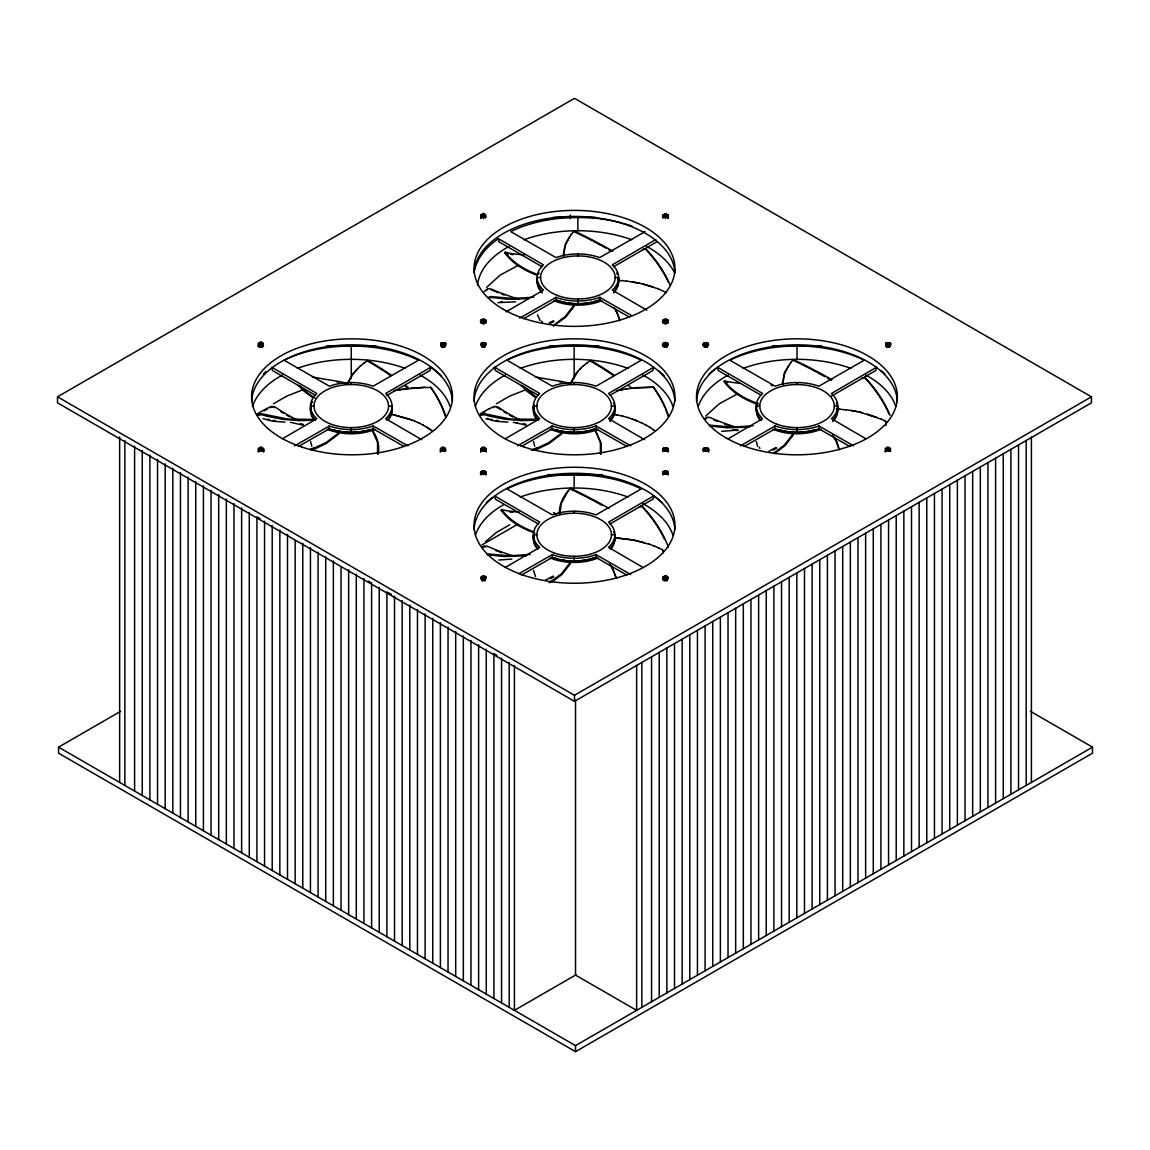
<?xml version="1.0" encoding="UTF-8"?>
<svg xmlns="http://www.w3.org/2000/svg" width="1150" height="1150" viewBox="0 0 1150 1150"><rect width="100%" height="100%" fill="white"/><g stroke="black" fill="none" stroke-linecap="round" stroke-linejoin="round"><path stroke-width="1.5" d="M559.432 513.878C558.9 504.189 563.716 494.917 570.558 488.304L569.969 488.822M560.021 513.36L561.186 503.599L567.971 491.194M563.169 255.602L565.469 243.642L571.694 233.91M563.744 256.062L564.909 246.316L569.466 236.9M782.316 384.215L784.616 372.255L790.855 362.523M782.891 384.675L784.056 374.929L788.613 365.513M441.384 376.036A104.061 60.073 0 0 0 431.437 367.784L430.704 367.296L430.086 370.487L387.09 395.312M654.321 367.784L653.574 367.296L652.956 370.487L609.96 395.312M877.206 367.784L876.458 367.296L875.84 370.487L831.306 396.189M377.559 453.833L377.545 442.434L372.471 430.862M378.12 454.279C379.96 445.927 377.329 437.115 372.384 430.301M600.429 453.833L600.415 442.434L595.341 430.862M601.004 454.279L600.99 442.894L595.916 431.322M258.189 343.821C268.899 352.188 260.015 333.543 258.189 346.84M258.189 448.96C268.899 457.326 260.015 438.668 258.189 451.964M480.643 215.381C491.352 223.747 482.468 205.103 480.643 218.399M440.292 448.96C451.001 457.326 442.103 438.668 440.292 451.964M480.643 448.96C491.352 457.326 482.468 438.668 480.643 451.964M885.198 448.96C895.908 457.326 887.024 438.668 885.198 451.964M347.3 383.985L352.188 374.627L360.827 365.585M347.875 383.539L352.762 374.181L357.808 368.345M570.184 383.985L575.072 374.627L580.678 368.345M570.745 383.539L577.99 371.22M536.878 275.224C524.673 270.566 512.699 263.738 504.879 252.986L505.253 252.195A74.233 6.009 -0.6 0 0 524.271 254.883M573.649 305.684L565.11 316.552L554.832 324.314M574.166 306.346L565.642 317.228L553.351 326.14M569.911 562.968L561.387 573.85L549.096 582.762M570.443 563.644L561.904 574.526L551.626 582.274M792.796 434.298L784.271 445.165L773.979 452.927M793.327 434.959L784.789 445.841L774.511 453.603M480.93 320.117C479.507 322.863 485.156 323.481 486.206 321.382C486.263 317.831 478.386 318.938 480.93 323.136M663.033 214.993C661.609 217.738 667.244 218.356 668.308 216.243C668.366 212.693 660.474 213.814 663.033 217.997M480.93 471.859C479.507 474.605 485.156 475.223 486.206 473.11C486.263 469.574 478.386 470.681 480.93 474.864M663.033 320.117C661.609 322.863 667.244 323.481 668.308 321.382C668.366 317.831 660.474 318.938 663.033 323.136M663.033 343.419C661.609 346.164 667.244 346.783 668.308 344.684C668.366 341.133 660.474 342.24 663.033 346.438M703.398 343.419C701.96 346.164 707.609 346.783 708.673 344.684C708.716 341.133 700.839 342.24 703.398 346.438M663.033 448.558C661.609 451.303 667.244 451.921 668.308 449.808C668.366 446.272 660.474 447.379 663.033 451.562M663.033 471.859C661.609 474.605 667.244 475.223 668.308 473.11C668.366 469.574 660.474 470.681 663.033 474.864M703.398 448.558C701.96 451.303 707.609 451.921 708.673 449.808C708.716 446.272 700.839 447.379 703.398 451.562M663.033 576.984C661.609 579.729 667.244 580.362 668.308 578.249C668.366 574.698 660.474 575.805 663.033 580.003M486.651 287.371L500.092 275.166L518.449 265.233M705.798 415.984L719.239 403.779L737.596 393.846M571.119 234.428L574.281 231.006A74.233 8.107 29.8 0 1 612.806 251.131M790.266 363.041L793.443 359.619L792.853 360.137M484.193 291.64L487.499 288.779L491.079 288.966A193.373 111.651 0 0 0 519.009 299.187M485.688 541.521L496.369 532.45L509.709 524.774M482.181 547.141L484.294 545.919L487.341 546.264A193.373 111.651 0 0 0 512.742 555.709M482.31 548.004L483.632 547.026M705.065 418.471L707.164 417.234L710.226 417.579A193.373 111.651 0 0 0 735.612 427.024M338.387 433.191L325.881 442.692L310.471 449.794M338.848 433.924L326.341 443.426L313.317 449.664M561.272 433.191L548.766 442.692L533.356 449.794M561.732 433.924L549.226 443.426L536.202 449.664M580.117 368.791L583.697 365.585M574.281 231.006L573.706 231.524A74.233 8.107 29.8 0 1 592.149 240.695M668.567 416.214A74.233 49.134 51 0 0 653.631 387.219L633.765 388.082M486.306 290.447L487.097 289.872M705.453 419.06L706.776 418.241M360.252 366.031L364.162 362.954M391.431 375.302A74.233 15.41 35.9 0 0 367.842 360.511L367.224 360.913A74.233 15.41 35.9 0 1 390.871 375.748M583.136 366.031L587.046 362.954M614.316 375.302A74.233 15.41 35.9 0 0 590.712 360.511L590.108 360.913A74.233 15.41 35.9 0 1 613.741 375.748M441.025 343.074C438.754 350.98 453.1 341.133 441.025 343.074L441.025 346.092M481.39 343.074C479.104 350.98 493.465 341.133 481.39 343.074L481.39 346.092M481.39 576.639C479.104 584.545 493.465 574.698 481.39 576.639L481.39 579.658M885.946 343.074C883.66 350.98 898.021 341.133 885.946 343.074L885.946 346.092M273.484 403.779L286.824 396.089L302.479 389.951M496.369 403.779L509.709 396.089L525.363 389.951M642.893 249.536L646.027 248.961L643.267 249.277M862.04 378.149L865.174 377.574L862.414 377.89M363.587 363.4L367.799 360.467M586.471 363.4L590.683 360.467M505.971 311.894L543.461 290.073A40.753 23.532 0 0 1 543.461 264.859L498.439 238.682L497.706 239.171A104.061 60.073 0 0 0 475.669 266.211M493.968 367.784L494.716 367.296L539.738 393.473A40.753 23.532 0 0 0 539.738 418.686L505.253 438.783M728.122 438.783L762.608 418.686A40.753 23.532 0 0 1 762.608 393.473L717.586 367.296L716.852 367.784A104.061 60.073 0 0 0 714.136 369.754M57.5 396.822L574.482 98.339L1091.451 396.822L1091.451 402.845L574.482 701.327L57.5 402.845L57.5 396.822L574.482 695.29L1091.451 396.822M282.368 438.783L316.854 418.686A40.753 23.532 0 0 1 316.854 393.473L271.831 367.296L272.449 370.487L315.445 395.312M645.049 231.596L599.711 257.6A40.753 23.532 0 0 0 556.039 257.6L510.701 231.596L511.549 231.179A104.061 60.073 0 0 1 608.465 220.038M294.63 445.855L329.432 425.946A40.753 23.532 0 0 0 373.103 425.946L407.905 445.855M430.704 367.296L385.681 393.473A40.753 23.532 0 0 1 385.681 418.686L421.662 439.645M519.728 318.104L556.039 297.332A40.753 23.532 0 0 0 599.711 297.332L631.494 315.502M655.802 239.545L612.289 264.859A40.753 23.532 0 0 1 612.289 290.073L646.774 310.155M298.526 446.43L329.432 428.777A40.753 23.532 0 0 0 373.103 428.777L403.995 446.43M523.609 318.708L556.039 300.164A40.753 23.532 0 0 0 599.711 300.164L629.079 316.94M613.697 266.699L656.693 241.874M517.514 445.855L552.302 425.946A40.753 23.532 0 0 0 595.988 425.946L630.775 445.855M653.574 367.296L608.551 393.473A40.753 23.532 0 0 1 608.551 418.686L644.546 439.645M521.41 446.43L552.302 428.777A40.753 23.532 0 0 0 595.988 428.777L626.879 446.43M1030.4 711.304L1092.5 747.155L1092.5 753.178L575.518 1051.661L58.549 753.178L58.549 747.155L120.649 711.304M481.965 544.899L517.744 524.242M505.253 567.453L539.738 547.357A40.753 23.532 0 0 1 539.738 522.143L494.716 495.981L495.319 499.158L538.329 523.983M519.009 573.663L552.302 554.616A40.753 23.532 0 0 0 595.988 554.616L630.775 574.54M740.384 445.855L775.186 425.946A40.753 23.532 0 0 0 818.857 425.946L853.659 445.855M876.458 367.296L831.436 393.473A40.753 23.532 0 0 1 831.436 418.686L865.921 438.783M521.41 575.115L552.302 557.448A40.753 23.532 0 0 0 595.988 557.448L626.879 575.115M609.96 523.983L652.956 499.158L653.574 495.981L608.551 522.143A40.753 23.532 0 0 1 608.551 547.357L643.037 567.453M744.294 446.43L775.186 428.777A40.753 23.532 0 0 0 818.857 428.777L849.764 446.43M576.121 974.74L514.424 1010.347L514.424 665.447M58.549 747.155L575.518 1045.623L1092.5 747.155M776.092 447.465L769.005 451.202M773.131 450.096L776.624 448.126M553.222 576.136L545.387 580.175M550.261 578.766L553.739 576.811M267.202 409.17L266.556 409.501A74.233 2.889 -24.1 0 0 263.997 410.866M489.426 408.638L494.558 406.338L497.979 406.985A193.373 111.651 0 0 0 521.281 420.541M553.466 320.807L549.111 322.877M550.376 323.251L553.984 321.482M270.236 407.632L271.989 407.143M493.12 407.632L493.868 407.359M484.164 546.839L486.22 546.811M394.004 390.756L397.497 389.951M616.889 390.756L622.725 389.505M619.462 390.324L625.744 388.944M399.064 389.85L425.184 387.09M399.596 389.735L408.106 388.369M397.239 390.166L399.323 389.62M625.499 389.16L636.798 387.579L653.703 387.176M533.887 297.146L513.188 298.511L490.892 296.571A74.233 9.157 -30.8 0 1 488.463 297.261M753.034 425.759L732.334 427.124L710.039 425.184L710.168 426.046L726.814 427.814L749.326 427.124M530.164 554.444L509.45 555.795L487.169 553.869L487.298 554.717L503.93 556.499L526.441 555.795M639.529 506.575L642.304 506.244L639.17 506.834M410.881 388.082L430.574 387.406A74.233 49.134 51 0 1 445.424 416.444M515.602 301.789L497.907 302.666M511.865 559.087L498.784 560.036M528.296 298.669L507.668 299.201L491.021 297.419A74.233 9.157 -30.8 0 1 488.592 298.109M312.168 419.391L287.744 419.089L261.223 413.669L261.223 414.532L266.254 416.027L282.21 419.29L298.971 420.613L312.168 420.253M536.892 419.247L510.629 419.089L484.107 413.669L484.107 414.532L489.138 416.027L505.094 419.29L521.856 420.613L536.892 420.109M737.366 430.1L721.668 431.351M737.682 430.071L734.606 430.229L737.854 430.071M734.778 430.215L735.842 430.201L732.766 429.999L737.84 430.546M500.451 301.918L502.392 301.889M553.035 217.393L595.614 217.393M540.586 277.466L537.122 277.466L537.122 280.298M615.164 277.466L618.628 277.466L618.628 280.298M326.428 346.006L376.107 346.006M549.298 346.006L598.992 346.006M772.182 346.006L781.051 346.006M784.602 346.006L809.442 346.006M812.992 346.006L821.862 346.006M313.979 406.079L310.514 406.079L310.514 408.911M388.556 406.079A37.289 21.534 0 0 1 332.623 424.724A37.289 21.534 0 0 1 332.623 387.435A37.289 21.534 0 0 1 388.556 406.079L392.021 406.079L392.021 408.911M536.863 406.079L533.384 406.079L533.384 408.911M611.426 406.079A37.289 21.534 0 0 1 555.508 424.724A37.289 21.534 0 0 1 555.508 387.435A37.289 21.534 0 0 1 611.426 406.079L614.905 406.079L614.905 408.911M759.733 406.079L756.269 406.079L756.269 408.911M834.311 406.079L837.775 406.079L837.775 408.911M547.529 474.677L556.399 474.677M559.949 474.677L602.543 474.677M536.863 534.75L533.384 534.75L533.384 537.582M611.426 534.75L614.905 534.75L614.905 537.582M507.854 422.136L496.038 421.274L485.904 418.686M284.984 422.136L273.154 421.274L263.019 418.686M619.002 280.413L621.029 280.701M836.294 408.926L845.768 409.831M838.278 409.228L840.19 409.328M615.264 537.711L633.664 539.997L649.189 544.252M615.394 537.898L632.327 539.925M620.899 280.514L626.621 281.218M496.038 420.411L498.381 420.656M273.154 420.411L275.511 420.656M626.491 281.031L637.531 282.886M845.638 409.644L854.522 411.125M559.849 381.973L561.085 382.159M336.964 381.973L338.215 382.159M273.111 407.158L274.692 407.646M631.997 281.75L639.846 283.389M851.144 410.363L858.461 411.916M855.011 411.211L856.678 411.513M633.133 540.069L644.23 542.699M639.184 283.101L652.927 286.954M858.331 411.714L861.968 412.663M566.159 382.95L568.56 383.482M613.453 414.043L622.553 416.156M613.712 414.259L617.306 414.934M392.351 414.374L411.24 419.808M392.61 414.589L409.659 419.189M858.863 411.815L881.403 419.247M513.317 422.323L518.075 423.387M290.433 422.323L303.126 425.155M496.239 407.201L497.576 407.646M490.317 419.261L492.143 419.692M267.433 419.261L269.258 419.692M344.641 383.223L345.676 383.482M523.322 423.617L525.996 424.293M525.996 425.155L516.451 422.941M300.438 423.617L303.126 424.293M642.692 283.849L657.699 288.693M622.294 415.941L627.627 417.579M770.989 385.006L772.383 385.839M867.1 414.014L876.846 417.321M627.383 417.349L632.543 419.189M633.866 419.592L637.258 420.986M410.996 419.592L411.729 419.98M758.037 403.621C745.214 399.036 732.579 392.006 724.399 380.808L724.026 381.599C732.219 392.797 744.841 399.826 757.678 404.397M534.793 533.082C521.971 528.497 509.335 521.482 501.156 510.269L501.515 509.493C509.335 520.246 521.309 527.074 533.514 531.731M487.312 418.327L488.721 418.83M649.06 544.051L653.962 545.991M634.354 419.75L641.743 422.97M411.47 419.75L414.374 420.986M632.284 418.974L634.124 419.808M537.251 274.433C525.047 269.79 513.058 262.947 505.253 252.195M657.57 288.506L666.583 292.732M653.832 545.804L658.533 547.918M414.115 420.771L418.859 422.97M881.274 419.046L885.73 421.346A74.233 67.606 44.3 0 1 885.974 424.163M658.404 547.731L662.716 549.829A74.233 67.606 44.3 0 1 662.961 552.647M641.484 422.754L645.984 425.126M418.6 422.754L423.099 425.126M542.053 266.699L499.057 241.874L498.439 238.682M761.199 395.312L718.204 370.487L717.586 367.296M538.329 395.312L495.319 370.487L494.716 367.296M553.495 512.541L556.557 514.309M259.972 518.535L256.924 516.767L256.924 861.681M368.532 581.21L371.594 582.978L371.594 927.892M388.412 592.696L391.474 594.464M496.973 655.371L493.911 653.602L493.911 998.516M645.725 424.911L649.966 427.441M422.855 424.911L430.79 429.899M535.929 396.836L523.121 386.141M535.469 397.569L526.829 391.129L521.396 385.423M314.956 398.044L307.625 393.084L300.251 386.141M312.584 397.569L303.959 391.129L298.511 385.423M649.707 427.225L653.674 429.899M426.837 427.225L432.242 430.991M653.416 429.683L655.371 431.207M833.664 436.655L836.798 441.772L839.457 449.765M832.428 435.261L836.266 441.399L838.925 449.391M615.02 308.775L620.008 319.527M613.985 307.668L617.119 312.786L619.778 320.778M611.527 566.404L616.572 578.45M609.558 563.946L610.262 564.966M610.463 565.268L613.381 570.069L616.055 578.076M540.098 320.62L537.496 314.755M535.512 576.524L533.485 570.4M757.606 446.272L756.355 441.543M534.721 446.272L533.471 441.543M311.851 446.272L310.586 441.543M490.892 296.571L491.021 297.419M1031.406 437.029L1031.406 782.431M1026.174 440.536L1026.174 785.436M1018.541 444.949L1018.541 789.849M1010.893 449.363L1010.893 794.276M1003.246 453.776L1003.246 798.689M995.598 458.189L995.598 803.102M987.951 462.602L987.951 807.516M980.318 467.015L980.318 811.929M972.67 471.428L972.67 816.342M965.023 475.841L965.023 820.755M957.375 480.254L957.375 825.168M949.727 484.668L949.727 829.581M942.08 489.081L942.08 833.994M934.447 493.494L934.447 838.408M926.799 497.907L926.799 842.821M919.152 502.32L919.152 847.234M911.504 506.747L911.504 851.647M903.857 511.161L903.857 856.06M896.209 515.574L896.209 860.473M890.474 343.419L890.474 346.438M890.474 448.558L890.474 451.562M890.014 343.074L890.014 346.092M890.014 448.213L890.014 451.217M889.424 342.815L889.424 347.329M889.424 447.939L889.424 450.958M888.734 342.643L888.734 347.171M888.734 447.781L888.734 450.786M888.576 519.987L888.576 864.886M887.987 342.585L887.987 347.113M887.987 447.724L887.987 450.743M887.239 342.643L887.239 347.171M887.239 447.781L887.239 450.786M886.549 342.815L886.549 347.329M886.549 447.939L886.549 450.958M885.946 448.213L885.946 451.217M885.486 448.558L885.486 451.562M880.929 524.4L880.929 869.299M873.281 528.813L873.281 873.712M865.634 533.226L865.634 878.126M857.986 537.639L857.986 882.539M850.339 542.053L850.339 886.966M842.706 546.466L842.706 891.379M835.058 550.879L835.058 895.792M827.411 555.292L827.411 900.206M819.763 559.705L819.763 904.619M819.044 425.874L819.044 428.706M812.116 564.118L812.116 909.032M804.482 568.531L804.482 913.445M797.022 346.006L797.022 359.332M797.022 382.548L797.022 384.546M797.022 427.599L797.022 432.443M796.835 572.944L796.835 917.858M789.188 577.357L789.188 922.271M781.54 581.771L781.54 926.684M774.999 425.874L774.999 428.706M773.893 586.184L773.893 931.098M766.245 590.597L766.245 935.511M758.612 595.01L758.612 939.924M750.964 599.423L750.964 944.337M743.317 603.851L743.317 948.75M735.669 608.264L735.669 953.163M728.022 612.677L728.022 957.576M720.374 617.09L720.374 961.989M712.741 621.503L712.741 966.402M708.673 448.96L708.673 451.964M708.386 448.558L708.386 451.562M707.926 343.074L707.926 346.092M707.926 448.213L707.926 451.217M707.322 342.815L707.322 347.329M707.322 447.939L707.322 450.958M706.632 342.643L706.632 347.171M706.632 447.781L706.632 450.786M705.884 342.585L705.884 347.113M705.884 447.724L705.884 450.743M705.137 342.643L705.137 347.171M705.137 447.781L705.137 450.786M705.094 625.916L705.094 970.816M704.447 342.815L704.447 347.329M704.447 447.939L704.447 450.958M703.857 343.074L703.857 346.092M703.857 448.213L703.857 451.217M697.446 630.329L697.446 975.229M689.799 634.742L689.799 979.656M682.151 639.156L682.151 984.069M674.504 643.569L674.504 988.482M668.308 215.381L668.308 218.399M668.308 448.96L668.308 451.964M668.021 214.993L668.021 217.997M668.021 320.117L668.021 323.136M668.021 448.558L668.021 451.562M668.021 471.859L668.021 474.864M667.561 214.647L667.561 217.652M667.561 319.772L667.561 322.791M667.561 343.074L667.561 346.092M667.561 448.213L667.561 451.217M667.561 471.514L667.561 474.519M667.561 576.639L667.561 579.658M666.971 214.374L666.971 217.393M666.971 319.513L666.971 322.518M666.971 342.815L666.971 347.329M666.971 447.939L666.971 450.958M666.971 471.241L666.971 474.26M666.971 576.38L666.971 580.894M666.871 647.982L666.871 992.896M666.267 214.216L666.267 217.221M666.267 319.341L666.267 323.869M666.267 342.643L666.267 347.171M666.267 447.781L666.267 450.786M666.267 471.083L666.267 474.088M666.267 576.207L666.267 580.736M665.519 214.159L665.519 218.673M665.519 319.283L665.519 323.811M665.519 342.585L665.519 347.113M665.519 447.724L665.519 450.743M665.519 471.026L665.519 474.044M665.519 576.15L665.519 580.678M664.786 214.216L664.786 217.221M664.786 319.341L664.786 323.869M664.786 342.643L664.786 347.171M664.786 447.781L664.786 450.786M664.786 471.083L664.786 474.088M664.786 576.207L664.786 580.736M664.082 214.374L664.082 217.393M664.082 319.513L664.082 322.518M664.082 342.815L664.082 347.329M664.082 447.939L664.082 450.958M664.082 471.241L664.082 474.26M664.082 576.38L664.082 580.894M663.492 214.647L663.492 217.652M663.492 319.772L663.492 322.791M663.492 343.074L663.492 346.092M663.492 448.213L663.492 451.217M663.492 471.514L663.492 474.519M663.492 576.639L663.492 579.658M659.223 652.395L659.223 997.309M651.576 656.808L651.576 1001.722M641.844 662.429L641.844 1007.342M636.626 665.447L636.626 1010.347L575.518 975.085L575.518 700.235M599.898 297.261L599.898 300.092M596.16 425.874L596.16 428.706M596.16 554.544L596.16 557.376M577.875 217.393L577.875 230.719M577.875 253.934L577.875 255.932M577.875 298.986L577.875 303.83M575.518 1045.623L575.518 1051.661M574.482 695.29L574.482 701.327M574.137 346.006L574.137 378.508M574.137 382.548L574.137 384.546M574.137 427.599L574.137 432.443M574.137 474.677L574.137 488.017M574.137 511.232L574.137 513.231M574.137 556.284L574.137 561.114M570.299 215.064L570.299 218.644M555.852 297.261L555.852 300.092M552.115 425.874L552.115 428.706M552.115 554.544L552.115 557.376M509.206 662.429L509.206 1007.342M501.558 658.016L501.558 1002.929M486.263 649.189L486.263 994.103M486.206 448.96L486.206 451.964M485.918 320.117L485.918 323.136M485.918 448.558L485.918 451.562M485.918 471.859L485.918 474.864M485.473 214.647L485.473 217.652M485.473 319.772L485.473 322.791M485.473 343.074L485.473 346.092M485.473 448.213L485.473 451.217M485.473 471.514L485.473 474.519M485.473 576.639L485.473 579.658M484.869 214.374L484.869 217.393M484.869 319.513L484.869 322.518M484.869 342.815L484.869 347.329M484.869 447.939L484.869 450.958M484.869 471.241L484.869 474.26M484.869 576.38L484.869 580.894M484.179 214.216L484.179 217.221M484.179 319.341L484.179 323.869M484.179 342.643L484.179 347.171M484.179 447.781L484.179 450.786M484.179 471.083L484.179 474.088M484.179 576.207L484.179 580.736M483.431 214.159L483.431 218.673M483.431 319.283L483.431 323.811M483.431 342.585L483.431 347.113M483.431 447.724L483.431 450.743M483.431 471.026L483.431 474.044M483.431 576.15L483.431 580.678M482.684 214.216L482.684 217.221M482.684 319.341L482.684 323.869M482.684 342.643L482.684 347.171M482.684 447.781L482.684 450.786M482.684 471.083L482.684 474.088M482.684 576.207L482.684 580.736M481.994 214.374L481.994 217.393M481.994 319.513L481.994 322.518M481.994 342.815L481.994 347.329M481.994 447.939L481.994 450.958M481.994 471.241L481.994 474.26M481.994 576.38L481.994 580.894M481.39 214.647L481.39 217.652M481.39 319.772L481.39 322.791M481.39 448.213L481.39 451.217M481.39 471.514L481.39 474.519M480.93 214.993L480.93 217.997M480.93 448.558L480.93 451.562M478.616 644.776L478.616 989.69M470.982 640.363L470.982 985.262M463.335 635.95L463.335 980.849M455.688 631.537L455.688 976.436M448.04 627.124L448.04 972.023M445.567 343.419L445.567 346.438M445.567 448.558L445.567 451.562M445.107 343.074L445.107 346.092M445.107 448.213L445.107 451.217M444.504 342.815L444.504 347.329M444.504 447.939L444.504 450.958M443.814 342.643L443.814 347.171M443.814 447.781L443.814 450.786M443.066 342.585L443.066 347.113M443.066 447.724L443.066 450.743M442.319 342.643L442.319 347.171M442.319 447.781L442.319 450.786M441.629 342.815L441.629 347.329M441.629 447.939L441.629 450.958M441.025 448.213L441.025 451.217M440.579 448.558L440.579 451.562M440.393 622.711L440.393 967.61M432.759 618.298L432.759 963.197M425.112 613.884L425.112 958.784M417.464 609.457L417.464 954.371M409.817 605.044L409.817 949.958M402.169 600.631L402.169 945.544M394.522 596.217L394.522 941.131M386.889 591.804L386.889 936.718M379.241 587.391L379.241 932.305M373.29 425.874L373.29 428.706M363.946 578.565L363.946 923.479M356.299 574.152L356.299 919.066M351.268 346.006L351.268 378.508M351.268 382.548L351.268 384.546M351.268 427.599L351.268 432.443M348.651 569.739L348.651 914.652M341.018 567.122L341.018 910.239M333.371 560.913L333.371 905.826M329.245 425.874L329.245 428.706M325.723 556.499L325.723 901.413M318.076 552.086L318.076 897M310.428 547.673L310.428 892.572M302.781 543.26L302.781 888.159M295.147 540.644L295.147 883.746M287.5 534.434L287.5 879.333M279.853 530.021L279.853 874.92M272.205 525.607L272.205 870.507M264.558 521.194L264.558 866.094M263.752 448.96L263.752 451.964M263.465 448.558L263.465 451.562M263.005 343.074L263.005 346.092M263.005 448.213L263.005 451.217M262.416 342.815L262.416 347.329M262.416 447.939L262.416 450.958M261.711 342.643L261.711 347.171M261.711 447.781L261.711 450.786M260.978 342.585L260.978 347.113M260.978 447.724L260.978 450.743M260.231 342.643L260.231 347.171M260.231 447.781L260.231 450.786M259.526 342.815L259.526 347.329M259.526 447.939L259.526 450.958M258.937 343.074L258.937 346.092M258.937 448.213L258.937 451.217M258.477 343.419L258.477 346.438M258.477 448.558L258.477 451.562M249.277 512.354L249.277 857.268M241.629 507.941L241.629 852.854M233.982 503.527L233.982 848.441M226.334 499.114L226.334 844.028M218.687 494.701L218.687 839.615M211.054 490.288L211.054 835.202M203.406 485.875L203.406 830.789M195.759 481.462L195.759 826.376M188.111 477.049L188.111 821.962M180.464 472.636L180.464 817.549M172.816 468.223L172.816 813.136M165.183 463.809L165.183 808.723M157.536 459.396L157.536 804.31M149.888 454.983L149.888 799.883M142.241 450.57L142.241 795.469M134.593 446.157L134.593 791.056M124.861 440.536L124.861 785.436M119.643 437.029L119.643 782.431M251.62 401.177A100.438 57.989 0 0 1 352.015 344.856A100.438 57.989 0 0 1 452.41 401.177M474.088 272.737A100.438 57.989 0 0 1 574.482 216.43A100.438 57.989 0 0 1 674.878 272.737M474.088 529.604A100.438 57.989 0 0 1 574.482 473.297A100.438 57.989 0 0 1 674.878 529.604M474.088 401.177A100.438 57.989 0 0 1 574.482 344.856A100.438 57.989 0 0 1 674.878 401.177M696.541 401.177A100.438 57.989 0 0 1 796.936 344.856A100.438 57.989 0 0 1 897.331 401.177M837.459 407.287A40.753 23.532 0 0 1 832.744 421.576M820.985 429.281A40.753 23.532 0 0 1 773.073 429.281M760.15 420.268A40.753 23.532 0 0 1 757.548 404.397M836.496 404.397A40.753 23.532 0 0 1 837.056 405.835M759.906 448.442A39.014 22.526 0 0 1 759.23 447.077M815.408 429.539A38.151 22.023 0 0 1 806.509 431.581M804.166 431.882A38.151 22.023 0 0 1 789.878 431.882M787.534 431.581A38.151 22.023 0 0 1 778.636 429.539M739.551 383.194A74.233 6.009 -0.6 0 1 724.514 380.808M727.49 382.476A74.233 6.009 -0.6 0 1 724.155 381.599M864.771 377.876A74.233 40.868 48.8 0 1 886.923 409.501M887.512 410.723A74.233 40.868 48.8 0 1 888.964 413.957M865.131 377.617A74.233 40.868 48.8 0 1 889.999 415.323M792.911 360.194A74.233 8.107 29.8 0 1 816.241 371.924M817.477 372.586A74.233 8.107 29.8 0 1 825.039 376.726M827.569 378.134A74.233 8.107 29.8 0 1 831.364 380.276M793.5 359.662A74.233 8.107 29.8 0 1 831.953 379.759M885.486 421.159A74.233 67.606 44.3 0 1 885.974 425.371M730.71 426.262A193.373 111.651 0 0 1 728.238 425.414M727.001 424.982A193.373 111.651 0 0 1 724.558 424.12M717.341 421.36A193.373 111.651 0 0 1 713.819 419.923M836.496 403.061A40.753 23.532 0 0 1 832.744 420.239M761.314 420.239A40.753 23.532 0 0 1 757.548 403.061M709.162 373.894A104.061 60.073 0 0 1 712.842 370.76M881.202 370.76A104.061 60.073 0 0 1 884.882 373.894M698.223 406.525A100.582 58.075 0 0 1 728.166 375.073M743.13 368.374A100.582 58.075 0 0 1 850.914 368.374M865.878 375.073A100.582 58.075 0 0 1 895.821 406.525M618.312 278.674A40.753 23.532 0 0 1 613.582 292.963M601.824 300.668A40.753 23.532 0 0 1 553.926 300.668M542.168 292.963A40.753 23.532 0 0 1 537.438 278.674M542.57 322.46A39.014 22.526 0 0 1 541.592 321.152M600.3 299.446A38.151 22.023 0 0 1 594.119 301.559M591.919 302.105A38.151 22.023 0 0 1 589.663 302.579M587.363 302.967A38.151 22.023 0 0 1 568.387 302.967M566.087 302.579A38.151 22.023 0 0 1 563.831 302.105M561.631 301.559A38.151 22.023 0 0 1 555.45 299.446M513.403 254.653A74.233 6.009 -0.6 0 1 510.658 254.265M508.329 253.848A74.233 6.009 -0.6 0 1 504.994 252.986M645.624 249.263A74.233 40.868 48.8 0 1 665.922 277.236M666.554 278.444A74.233 40.868 48.8 0 1 668.366 282.109M645.984 249.004A74.233 40.868 48.8 0 1 670.177 285.085M593.371 241.342A74.233 8.107 29.8 0 1 600.846 245.338M602.097 246.014A74.233 8.107 29.8 0 1 605.892 248.098M608.422 249.521A74.233 8.107 29.8 0 1 610.952 250.944M516.594 299.273A193.373 111.651 0 0 1 512.814 298.066M504.189 295.047A193.373 111.651 0 0 1 501.774 294.141M498.194 292.747A193.373 111.651 0 0 1 495.837 291.798M494.673 291.309A193.373 111.651 0 0 1 491.208 289.814M618.312 277.351A40.753 23.532 0 0 1 613.582 291.626M542.168 291.626A40.753 23.532 0 0 1 537.438 277.351M538.401 274.447A40.753 23.532 0 0 1 539.12 273.024M616.63 273.024A40.753 23.532 0 0 1 617.349 274.447M474.634 269.934A104.061 60.073 0 0 1 475.281 267.447M610.032 220.326A104.061 60.073 0 0 1 622.179 223.1M623.645 223.517A104.061 60.073 0 0 1 626.563 224.365M628.001 224.825A104.061 60.073 0 0 1 632.241 226.234M477.48 285.143A100.582 58.075 0 0 1 509.019 246.459M523.983 239.761A100.582 58.075 0 0 1 631.767 239.761M646.731 246.459A100.582 58.075 0 0 1 674.762 273.168M614.574 535.972A40.753 23.532 0 0 1 611.024 548.938M598.101 557.951A40.753 23.532 0 0 1 550.189 557.951M537.266 548.938A40.753 23.532 0 0 1 534.117 534.506M594.593 557.52A38.151 22.023 0 0 1 581.296 560.553M578.924 560.769A38.151 22.023 0 0 1 569.365 560.769M564.65 560.251A38.151 22.023 0 0 1 560.093 559.403M557.894 558.857A38.151 22.023 0 0 1 553.696 557.52M519.211 512.081A74.233 6.009 -0.6 0 1 501.63 509.493M512.799 512.311A74.233 6.009 -0.6 0 1 509.666 511.951M502.708 510.715A74.233 6.009 -0.6 0 1 501.271 510.269M641.887 506.561A74.233 40.868 48.8 0 1 664.628 539.408M642.261 506.302A74.233 40.868 48.8 0 1 668.366 547.199M570.026 488.865A74.233 8.107 29.8 0 1 593.357 500.595M594.607 501.271A74.233 8.107 29.8 0 1 602.154 505.396M570.616 488.348A74.233 8.107 29.8 0 1 609.069 508.429M662.731 550.031A74.233 67.606 44.3 0 1 663.09 552.834M501.673 552.791A193.373 111.651 0 0 1 499.244 551.899M498.036 551.439A193.373 111.651 0 0 1 495.65 550.519M614.574 534.635A40.753 23.532 0 0 1 609.859 548.924M538.43 548.924A40.753 23.532 0 0 1 534.117 533.183M613.611 531.731A40.753 23.532 0 0 1 614.172 533.183M486.292 502.564A104.061 60.073 0 0 1 492.603 497.447M654.321 496.469A104.061 60.073 0 0 1 661.997 502.564M475.338 535.196A100.582 58.075 0 0 1 503.772 504.591M520.246 497.044A100.582 58.075 0 0 1 628.044 497.044M642.994 503.757A100.582 58.075 0 0 1 672.951 535.196M614.574 407.287A40.753 23.532 0 0 1 609.859 421.576M598.101 429.281A40.753 23.532 0 0 1 550.189 429.281M537.266 420.268A40.753 23.532 0 0 1 534.117 405.835M594.593 428.835A38.151 22.023 0 0 1 590.396 430.172M588.196 430.718A38.151 22.023 0 0 1 583.639 431.581M581.296 431.882A38.151 22.023 0 0 1 566.993 431.882M564.65 431.581A38.151 22.023 0 0 1 560.093 430.718M557.894 430.172A38.151 22.023 0 0 1 555.766 429.539M534.074 449.693A193.373 111.651 0 0 1 531.314 450.168M536.834 448.859A11.299 6.526 0 0 1 536.188 449.118M536.374 448.126A11.299 6.526 0 0 1 533.614 448.96M570.659 383.597A1.495 0.719 17.3 0 0 570.328 383.309L560.294 381.239A74.233 5.175 7.6 0 1 535.383 376.927M484.207 414.489A74.233 2.889 -24.1 0 1 481.764 413.856M483.072 413.022A74.233 2.889 -24.1 0 1 484.783 412.031M484.207 413.626A74.233 2.889 -24.1 0 1 489.339 408.681M519.096 420.311A193.373 111.651 0 0 1 515.876 418.658M512.727 416.947A193.373 111.651 0 0 1 509.637 415.207M506.618 413.425A193.373 111.651 0 0 1 503.671 411.599M500.796 409.731A193.373 111.651 0 0 1 497.979 407.848M653.387 387.449A74.233 49.134 51 0 1 664.901 407.416M665.447 408.696A74.233 49.134 51 0 1 668.308 416.444M628.461 385.552A74.233 15.41 35.9 0 1 631.882 388.197M658.332 370.76A104.061 60.073 0 0 1 664.254 376.036M475.338 406.525A100.582 58.075 0 0 1 505.281 375.073M520.246 368.374A100.582 58.075 0 0 1 628.044 368.374M642.994 375.073A100.582 58.075 0 0 1 672.951 406.525M614.574 405.964A40.753 23.532 0 0 1 609.859 420.239M538.43 420.239A40.753 23.532 0 0 1 534.117 404.498M613.611 403.061A40.753 23.532 0 0 1 614.172 404.498M391.704 407.287A40.753 23.532 0 0 1 388.139 420.268M375.216 429.281A40.753 23.532 0 0 1 327.304 429.281M314.381 420.268A40.753 23.532 0 0 1 311.233 405.835M369.639 429.539A38.151 22.023 0 0 1 367.511 430.172M365.312 430.718A38.151 22.023 0 0 1 360.755 431.581M358.412 431.882A38.151 22.023 0 0 1 344.109 431.882M341.78 431.581A38.151 22.023 0 0 1 337.223 430.718M335.024 430.172A38.151 22.023 0 0 1 332.882 429.539M313.964 448.859A11.299 6.526 0 0 1 313.303 449.118M313.504 448.126A11.299 6.526 0 0 1 310.744 448.96M347.789 383.597A1.495 0.719 17.3 0 0 347.444 383.309L337.424 381.239A74.233 5.175 7.6 0 1 312.498 376.927M261.338 414.489A74.233 2.889 -24.1 0 1 258.879 413.856M261.338 413.626A74.233 2.889 -24.1 0 1 266.455 408.681L271.673 406.338L275.109 406.985A193.373 111.651 0 0 0 298.396 420.541M296.211 420.311A193.373 111.651 0 0 1 292.991 418.658M289.843 416.947A193.373 111.651 0 0 1 286.752 415.207M283.734 413.425A193.373 111.651 0 0 1 280.787 411.599M430.761 387.219A74.233 49.134 51 0 1 446.085 417.507M405.016 386.012A74.233 15.41 35.9 0 1 407.301 387.766M405.576 385.552A74.233 15.41 35.9 0 1 408.997 388.197M263.408 373.894A104.061 60.073 0 0 1 265.822 371.795M252.454 406.525A100.582 58.075 0 0 1 282.411 375.073M297.361 368.374A100.582 58.075 0 0 1 405.159 368.374M420.124 375.073A100.582 58.075 0 0 1 450.067 406.525M391.704 405.964A40.753 23.532 0 0 1 386.975 420.239M315.546 420.239A40.753 23.532 0 0 1 311.233 404.498M311.794 403.061A40.753 23.532 0 0 1 312.498 401.637M418.427 360.223L373.103 386.213A40.753 23.532 0 0 0 329.432 386.213L284.093 360.223L284.941 359.792A104.061 60.073 0 0 1 417.594 359.792L418.427 360.223M641.312 360.223L595.988 386.213A40.753 23.532 0 0 0 552.302 386.213L506.978 360.223L507.811 359.792A104.061 60.073 0 0 1 640.464 359.792L641.312 360.223M641.312 488.894L595.988 514.884A40.753 23.532 0 0 0 552.302 514.884L506.978 488.894L507.811 488.463A104.061 60.073 0 0 1 640.464 488.463L641.312 488.894M864.196 360.223L818.857 386.213A40.753 23.532 0 0 0 775.186 386.213L729.848 360.223L730.696 359.792A104.061 60.073 0 0 1 863.348 359.792L864.196 360.223M301.803 447.034A100.438 57.989 0 0 0 452.453 396.822A100.438 57.989 0 0 0 301.803 346.596A100.438 57.989 0 0 0 301.803 447.034M503.456 309.379A100.438 57.989 0 0 0 671.485 283.389A100.438 57.989 0 0 0 548.478 212.376A100.438 57.989 0 0 0 503.456 309.379M524.256 447.034A100.438 57.989 0 0 0 674.921 396.822A100.438 57.989 0 0 0 524.256 346.596A100.438 57.989 0 0 0 524.256 447.034M524.256 575.474A100.438 57.989 0 0 0 674.921 525.248A100.438 57.989 0 0 0 524.256 475.036A100.438 57.989 0 0 0 524.256 575.474M725.909 437.819A100.438 57.989 0 0 0 893.952 411.829A100.438 57.989 0 0 0 770.946 340.803A100.438 57.989 0 0 0 725.909 437.819M776.394 424.005A37.289 21.534 0 0 0 834.239 407.431A37.289 21.534 0 0 0 780.447 386.802A37.289 21.534 0 0 0 776.394 424.005M557.247 295.392A37.289 21.534 0 0 0 615.092 278.817A37.289 21.534 0 0 0 561.301 258.175A37.289 21.534 0 0 0 557.247 295.392M553.509 552.69A37.289 21.534 0 0 0 611.354 536.101A37.289 21.534 0 0 0 557.563 515.473A37.289 21.534 0 0 0 553.509 552.69"/></g></svg>
